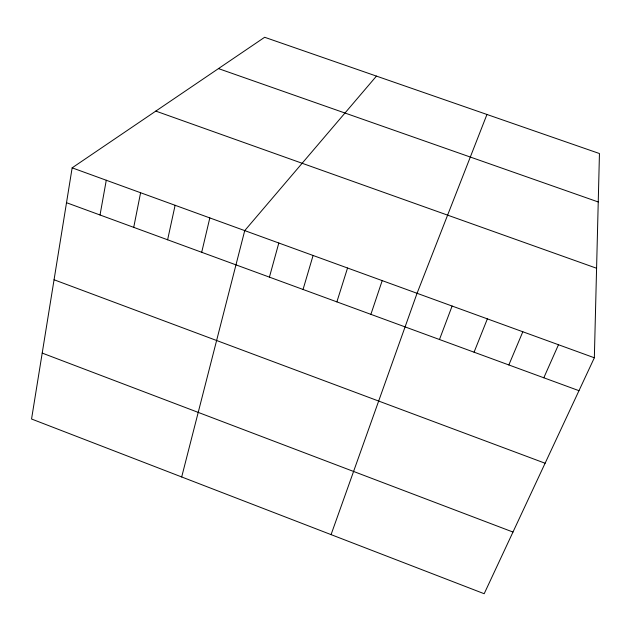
<?xml version="1.0" encoding="UTF-8"?>
<svg xmlns="http://www.w3.org/2000/svg" width="631" height="631" viewBox="0 0 631 631"><rect width="100%" height="100%" fill="white"/><g stroke="black" fill="none" stroke-linecap="round" stroke-linejoin="round"><path stroke-width="0.95" d="M594.347 357.777L599.45 153.538L264.649 37.276L72.147 167.838L31.55 419.008L484.182 593.724L594.347 357.777L72.147 167.838M100.029 214.997L106.276 180.245M133.725 227.357L140.595 192.731M167.617 239.788L175.11 205.288M201.699 252.29L209.823 217.916M181.689 476.965L244.733 230.615L376.455 76.099M269.421 277.135L278.815 243.006M303.054 289.471L313.086 255.476M336.875 301.878L347.547 268.009M370.886 314.356L382.205 280.614M331.07 534.623L417.059 293.297L486.951 114.471M439.476 339.51L452.112 306.043M474.062 352.201L487.369 318.868M508.838 364.955L522.823 331.764M543.812 377.78L558.482 344.731M218.468 68.598L598.235 201.967M155.802 111.095L596.579 268.246M66.515 202.701L578.982 390.684M54.061 279.762L545.105 463.241M42.206 353.084L512.979 532.051"/></g></svg>
